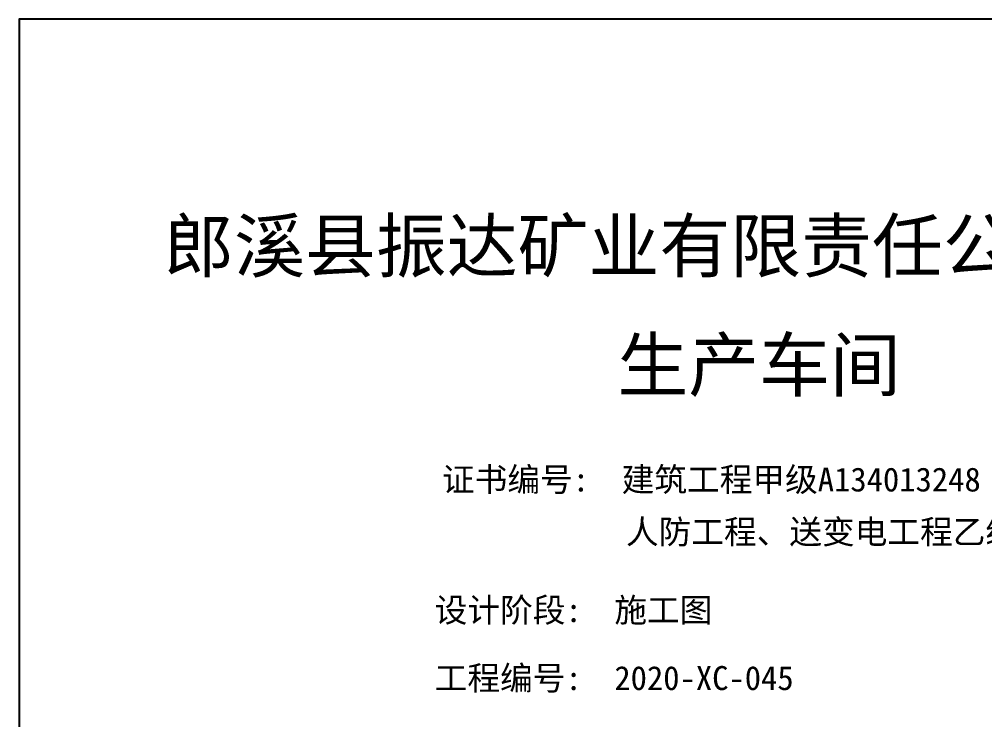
# Model space of a CAD drawing. Extents: x 69728788 to 150676229, y 20164216 to 43663798.
# Drawn here: x 75219157 to 75330648, y 20763891 to 20844766 of the extents above; entities that cross this region are included whole.
import ezdxf

# ---------------------------------------------------------------- set-up
doc = ezdxf.new("R2010")
doc.units = 0
doc.header["$LTSCALE"] = 1000
doc.header["$MEASUREMENT"] = 0
doc.layers.get('0').update_dxf_attribs({"linetype": 'CONTINUOUS'})
doc.layers.add('PUB_TITLE', color=4, linetype='CONTINUOUS')
doc.layers.add('图框', color=253, linetype='CONTINUOUS')
doc.styles.add('TKZ1', font='simhei.ttf', dxfattribs={"width": 0.7})

msp = doc.modelspace()

# ---------------------------------------------------------------- linework, layer by layer
at = {"layer": 'PUB_TITLE'}
msp.add_lwpolyline([(75219157, 20725966), (75387357, 20725966), (75387357, 20844766), (75219157, 20844766)], close=True, dxfattribs=at)

# ---------------------------------------------------------------- texts
at = {"style": 'TKZ1'}
for s, p in [('郎溪县振达矿业有限责任公司厂区工程', (75235793, 20815601)), ('生产车间', (75288229, 20801864, 0))]:
    msp.add_text(s, height=6000, dxfattribs=at).set_placement(p)
at = {"layer": '图框', "color": 4, "style": 'TKZ1'}
for s, height, p in [('证书编号:  建筑工程甲级A134013248 ', 2767.29, (75267976, 20790244, 0)), ('人防工程、送变电工程乙级A234013245 ', 2767.29, (75289217, 20784200, 0)), ('设计阶段:  施工图', 2767.3, (75267132, 20775163, 0)), ('工程编号:  2020-XC-045', 2767.29, (75267132, 20767315, 0))]:
    msp.add_text(s, height=height, dxfattribs=at).set_placement(p)

doc.saveas('drawing.dxf')
